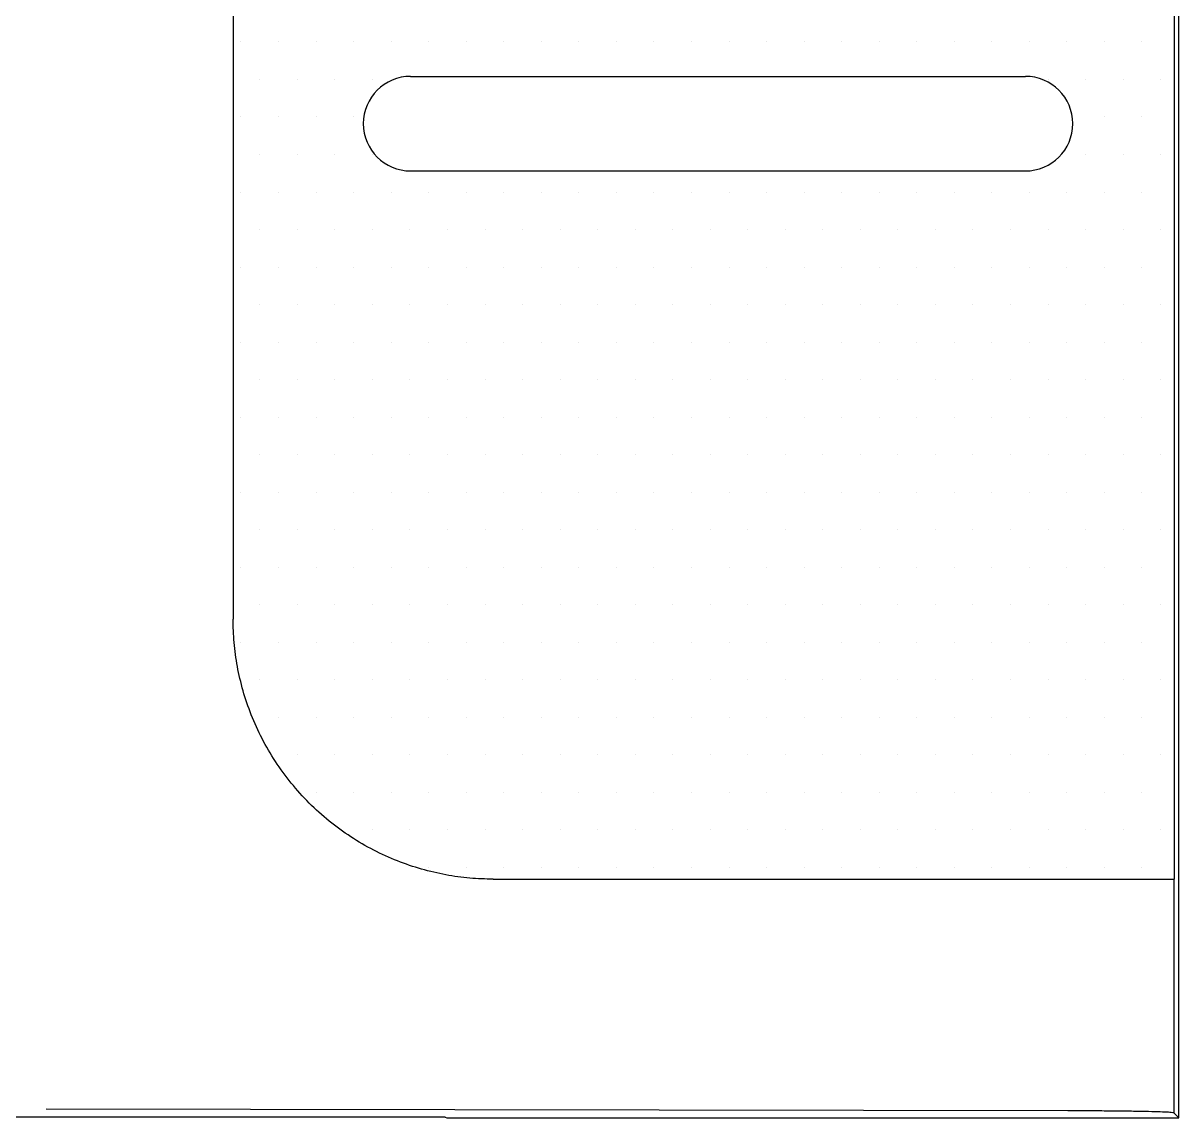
# Model space of a CAD drawing. Extents: x -255 to 8105, y -176 to 5714.
# Drawn here: x 6408.7 to 6537.1, y 4924.9 to 5046.6 of the extents above; entities that cross this region are included whole.
import ezdxf

# ---------------------------------------------------------------- set-up
doc = ezdxf.new("R2010")
doc.units = 0
doc.header["$LTSCALE"] = 30
doc.layers.get('0').update_dxf_attribs({"linetype": 'CONTINUOUS'})
doc.layers.add('부자재', color=4, linetype='CONTINUOUS')
doc.layers.add('해치', color=8, linetype='CONTINUOUS')

# ---------------------------------------------------------------- blocks, each defined once
blk = doc.blocks.new('UNI-01', base_point=(7634, 7239))
at = {"layer": '부자재'}
for p, q in [((14171.14, 12163.89), (14171.14, 12637.02)), ((14170.65, 12190.44), (14170.65, 12610.47)), ((14066, 12581.56), (14066, 12219.35)), ((14094.91, 12190.44), (14158.81, 12190.44)), ((14170.58, 12190.44), (14170.65, 12190.44)), ((14170.58, 12190.44), (14170.58, 12164.45)), ((14089.58, 12163.99), (14002.02, 12163.99)), ((14158.81, 12164.68), (14045.21, 12164.88)), ((14089.58, 12163.99), (14089.76, 12163.89)), ((14089.76, 12163.89), (14171.14, 12163.89)), ((14170.58, 12164.45), (14171.14, 12163.89))]:
    blk.add_line(p, q, dxfattribs=at)
for points, weights in [([(14094.91, 12190.44), (14066, 12190.44), (14066, 12219.35)], [1, 0.707106781187, 1]), ([(14158.81, 12190.44), (14170.37, 12190.44), (14170.58, 12190.44)], [1, 0.748955720789, 1]), ([(14170.58, 12164.45), (14170.37, 12164.65), (14158.81, 12164.68)], [1, 0.748955720789, 1])]:
    blk.add_rational_spline(points, weights, degree=2, dxfattribs=at)
at = {"layer": '해치', "linetype": 'Continuous'}
for p, q in [((14066.88, 12283.54), (14066.88, 12283.54)), ((14071.06, 12283.54), (14071.06, 12283.54)), ((14075.23, 12283.54), (14075.23, 12283.54)), ((14079.4, 12283.54), (14079.4, 12283.54)), ((14083.58, 12283.54), (14083.58, 12283.54)), ((14087.75, 12283.54), (14087.75, 12283.54)), ((14091.92, 12283.54), (14091.92, 12283.54)), ((14096.09, 12283.54), (14096.09, 12283.54)), ((14100.27, 12283.54), (14100.27, 12283.54)), ((14104.44, 12283.54), (14104.44, 12283.54)), ((14108.61, 12283.54), (14108.61, 12283.54)), ((14112.78, 12283.54), (14112.78, 12283.54)), ((14116.96, 12283.54), (14116.96, 12283.54)), ((14121.13, 12283.54), (14121.13, 12283.54)), ((14125.3, 12283.54), (14125.3, 12283.54)), ((14129.48, 12283.54), (14129.48, 12283.54)), ((14133.65, 12283.54), (14133.65, 12283.54)), ((14137.82, 12283.54), (14137.82, 12283.54)), ((14141.99, 12283.54), (14141.99, 12283.54)), ((14146.17, 12283.54), (14146.17, 12283.54)), ((14150.34, 12283.54), (14150.34, 12283.54)), ((14154.51, 12283.54), (14154.51, 12283.54)), ((14158.68, 12283.54), (14158.68, 12283.54)), ((14162.86, 12283.54), (14162.86, 12283.54)), ((14167.03, 12283.54), (14167.03, 12283.54)), ((14068.97, 12279.37), (14068.97, 12279.37)), ((14073.14, 12279.37), (14073.14, 12279.37)), ((14077.32, 12279.37), (14077.32, 12279.37)), ((14081.49, 12279.37), (14081.49, 12279.37)), ((14156.6, 12279.37), (14156.6, 12279.37)), ((14160.77, 12279.37), (14160.77, 12279.37)), ((14164.94, 12279.37), (14164.94, 12279.37)), ((14169.12, 12279.37), (14169.12, 12279.37)), ((14066.88, 12275.2), (14066.88, 12275.2)), ((14071.06, 12275.2), (14071.06, 12275.2)), ((14075.23, 12275.2), (14075.23, 12275.2)), ((14079.4, 12275.2), (14079.4, 12275.2)), ((14162.86, 12275.2), (14162.86, 12275.2)), ((14167.03, 12275.2), (14167.03, 12275.2)), ((14068.97, 12271.03), (14068.97, 12271.03)), ((14073.14, 12271.03), (14073.14, 12271.03)), ((14077.32, 12271.03), (14077.32, 12271.03)), ((14081.49, 12271.03), (14081.49, 12271.03)), ((14160.77, 12271.03), (14160.77, 12271.03)), ((14164.94, 12271.03), (14164.94, 12271.03)), ((14169.12, 12271.03), (14169.12, 12271.03)), ((14066.88, 12266.85), (14066.88, 12266.85)), ((14071.06, 12266.85), (14071.06, 12266.85)), ((14075.23, 12266.85), (14075.23, 12266.85)), ((14079.4, 12266.85), (14079.4, 12266.85)), ((14083.58, 12266.85), (14083.58, 12266.85)), ((14087.75, 12266.85), (14087.75, 12266.85)), ((14091.92, 12266.85), (14091.92, 12266.85)), ((14096.09, 12266.85), (14096.09, 12266.85)), ((14100.27, 12266.85), (14100.27, 12266.85)), ((14104.44, 12266.85), (14104.44, 12266.85)), ((14108.61, 12266.85), (14108.61, 12266.85)), ((14112.78, 12266.85), (14112.78, 12266.85)), ((14116.96, 12266.85), (14116.96, 12266.85)), ((14121.13, 12266.85), (14121.13, 12266.85)), ((14125.3, 12266.85), (14125.3, 12266.85)), ((14129.48, 12266.85), (14129.48, 12266.85)), ((14133.65, 12266.85), (14133.65, 12266.85)), ((14137.82, 12266.85), (14137.82, 12266.85)), ((14141.99, 12266.85), (14141.99, 12266.85)), ((14146.17, 12266.85), (14146.17, 12266.85)), ((14150.34, 12266.85), (14150.34, 12266.85)), ((14154.51, 12266.85), (14154.51, 12266.85)), ((14158.68, 12266.85), (14158.68, 12266.85)), ((14162.86, 12266.85), (14162.86, 12266.85)), ((14167.03, 12266.85), (14167.03, 12266.85)), ((14068.97, 12262.68), (14068.97, 12262.68)), ((14073.14, 12262.68), (14073.14, 12262.68)), ((14077.32, 12262.68), (14077.32, 12262.68)), ((14081.49, 12262.68), (14081.49, 12262.68)), ((14085.66, 12262.68), (14085.66, 12262.68)), ((14089.83, 12262.68), (14089.83, 12262.68)), ((14094.01, 12262.68), (14094.01, 12262.68)), ((14098.18, 12262.68), (14098.18, 12262.68)), ((14102.35, 12262.68), (14102.35, 12262.68)), ((14106.53, 12262.68), (14106.53, 12262.68)), ((14110.7, 12262.68), (14110.7, 12262.68)), ((14114.87, 12262.68), (14114.87, 12262.68)), ((14119.04, 12262.68), (14119.04, 12262.68)), ((14123.22, 12262.68), (14123.22, 12262.68)), ((14127.39, 12262.68), (14127.39, 12262.68)), ((14131.56, 12262.68), (14131.56, 12262.68)), ((14135.73, 12262.68), (14135.73, 12262.68)), ((14139.91, 12262.68), (14139.91, 12262.68)), ((14144.08, 12262.68), (14144.08, 12262.68)), ((14148.25, 12262.68), (14148.25, 12262.68)), ((14152.43, 12262.68), (14152.43, 12262.68)), ((14156.6, 12262.68), (14156.6, 12262.68)), ((14160.77, 12262.68), (14160.77, 12262.68)), ((14164.94, 12262.68), (14164.94, 12262.68)), ((14169.12, 12262.68), (14169.12, 12262.68)), ((14066.88, 12258.51), (14066.88, 12258.51)), ((14071.06, 12258.51), (14071.06, 12258.51)), ((14075.23, 12258.51), (14075.23, 12258.51)), ((14079.4, 12258.51), (14079.4, 12258.51)), ((14083.58, 12258.51), (14083.58, 12258.51)), ((14087.75, 12258.51), (14087.75, 12258.51)), ((14091.92, 12258.51), (14091.92, 12258.51)), ((14096.09, 12258.51), (14096.09, 12258.51)), ((14100.27, 12258.51), (14100.27, 12258.51)), ((14104.44, 12258.51), (14104.44, 12258.51)), ((14108.61, 12258.51), (14108.61, 12258.51)), ((14112.78, 12258.51), (14112.78, 12258.51)), ((14116.96, 12258.51), (14116.96, 12258.51)), ((14121.13, 12258.51), (14121.13, 12258.51)), ((14125.3, 12258.51), (14125.3, 12258.51)), ((14129.48, 12258.51), (14129.48, 12258.51)), ((14133.65, 12258.51), (14133.65, 12258.51)), ((14137.82, 12258.51), (14137.82, 12258.51)), ((14141.99, 12258.51), (14141.99, 12258.51)), ((14146.17, 12258.51), (14146.17, 12258.51)), ((14150.34, 12258.51), (14150.34, 12258.51)), ((14154.51, 12258.51), (14154.51, 12258.51)), ((14158.68, 12258.51), (14158.68, 12258.51)), ((14162.86, 12258.51), (14162.86, 12258.51)), ((14167.03, 12258.51), (14167.03, 12258.51)), ((14068.97, 12254.34), (14068.97, 12254.34)), ((14073.14, 12254.34), (14073.14, 12254.34)), ((14077.32, 12254.34), (14077.32, 12254.34)), ((14081.49, 12254.34), (14081.49, 12254.34)), ((14085.66, 12254.34), (14085.66, 12254.34)), ((14089.83, 12254.34), (14089.83, 12254.34)), ((14094.01, 12254.34), (14094.01, 12254.34)), ((14098.18, 12254.34), (14098.18, 12254.34)), ((14102.35, 12254.34), (14102.35, 12254.34)), ((14106.53, 12254.34), (14106.53, 12254.34)), ((14110.7, 12254.34), (14110.7, 12254.34)), ((14114.87, 12254.34), (14114.87, 12254.34)), ((14119.04, 12254.34), (14119.04, 12254.34)), ((14123.22, 12254.34), (14123.22, 12254.34)), ((14127.39, 12254.34), (14127.39, 12254.34)), ((14131.56, 12254.34), (14131.56, 12254.34)), ((14135.73, 12254.34), (14135.73, 12254.34)), ((14139.91, 12254.34), (14139.91, 12254.34)), ((14144.08, 12254.34), (14144.08, 12254.34)), ((14148.25, 12254.34), (14148.25, 12254.34)), ((14152.43, 12254.34), (14152.43, 12254.34)), ((14156.6, 12254.34), (14156.6, 12254.34)), ((14160.77, 12254.34), (14160.77, 12254.34)), ((14164.94, 12254.34), (14164.94, 12254.34)), ((14169.12, 12254.34), (14169.12, 12254.34)), ((14066.88, 12250.16), (14066.88, 12250.16)), ((14071.06, 12250.16), (14071.06, 12250.16)), ((14075.23, 12250.16), (14075.23, 12250.16)), ((14079.4, 12250.16), (14079.4, 12250.16)), ((14083.58, 12250.16), (14083.58, 12250.16)), ((14087.75, 12250.16), (14087.75, 12250.16)), ((14091.92, 12250.16), (14091.92, 12250.16)), ((14096.09, 12250.16), (14096.09, 12250.16)), ((14100.27, 12250.16), (14100.27, 12250.16)), ((14104.44, 12250.16), (14104.44, 12250.16)), ((14108.61, 12250.16), (14108.61, 12250.16)), ((14112.78, 12250.16), (14112.78, 12250.16)), ((14116.96, 12250.16), (14116.96, 12250.16)), ((14121.13, 12250.16), (14121.13, 12250.16)), ((14125.3, 12250.16), (14125.3, 12250.16)), ((14129.48, 12250.16), (14129.48, 12250.16)), ((14133.65, 12250.16), (14133.65, 12250.16)), ((14137.82, 12250.16), (14137.82, 12250.16)), ((14141.99, 12250.16), (14141.99, 12250.16)), ((14146.17, 12250.16), (14146.17, 12250.16)), ((14150.34, 12250.16), (14150.34, 12250.16)), ((14154.51, 12250.16), (14154.51, 12250.16)), ((14158.68, 12250.16), (14158.68, 12250.16)), ((14162.86, 12250.16), (14162.86, 12250.16)), ((14167.03, 12250.16), (14167.03, 12250.16)), ((14068.97, 12245.99), (14068.97, 12245.99)), ((14073.14, 12245.99), (14073.14, 12245.99)), ((14077.32, 12245.99), (14077.32, 12245.99)), ((14081.49, 12245.99), (14081.49, 12245.99)), ((14085.66, 12245.99), (14085.66, 12245.99)), ((14089.83, 12245.99), (14089.83, 12245.99)), ((14094.01, 12245.99), (14094.01, 12245.99)), ((14098.18, 12245.99), (14098.18, 12245.99)), ((14102.35, 12245.99), (14102.35, 12245.99)), ((14106.53, 12245.99), (14106.53, 12245.99)), ((14110.7, 12245.99), (14110.7, 12245.99)), ((14114.87, 12245.99), (14114.87, 12245.99)), ((14119.04, 12245.99), (14119.04, 12245.99)), ((14123.22, 12245.99), (14123.22, 12245.99)), ((14127.39, 12245.99), (14127.39, 12245.99)), ((14131.56, 12245.99), (14131.56, 12245.99)), ((14135.73, 12245.99), (14135.73, 12245.99)), ((14139.91, 12245.99), (14139.91, 12245.99)), ((14144.08, 12245.99), (14144.08, 12245.99)), ((14148.25, 12245.99), (14148.25, 12245.99)), ((14152.43, 12245.99), (14152.43, 12245.99)), ((14156.6, 12245.99), (14156.6, 12245.99)), ((14160.77, 12245.99), (14160.77, 12245.99)), ((14164.94, 12245.99), (14164.94, 12245.99)), ((14169.12, 12245.99), (14169.12, 12245.99)), ((14066.88, 12241.82), (14066.88, 12241.82)), ((14071.06, 12241.82), (14071.06, 12241.82)), ((14075.23, 12241.82), (14075.23, 12241.82)), ((14079.4, 12241.82), (14079.4, 12241.82)), ((14083.58, 12241.82), (14083.58, 12241.82)), ((14087.75, 12241.82), (14087.75, 12241.82)), ((14091.92, 12241.82), (14091.92, 12241.82)), ((14096.09, 12241.82), (14096.09, 12241.82)), ((14100.27, 12241.82), (14100.27, 12241.82)), ((14104.44, 12241.82), (14104.44, 12241.82)), ((14108.61, 12241.82), (14108.61, 12241.82)), ((14112.78, 12241.82), (14112.78, 12241.82)), ((14116.96, 12241.82), (14116.96, 12241.82)), ((14121.13, 12241.82), (14121.13, 12241.82)), ((14125.3, 12241.82), (14125.3, 12241.82)), ((14129.48, 12241.82), (14129.48, 12241.82)), ((14133.65, 12241.82), (14133.65, 12241.82)), ((14137.82, 12241.82), (14137.82, 12241.82)), ((14141.99, 12241.82), (14141.99, 12241.82)), ((14146.17, 12241.82), (14146.17, 12241.82)), ((14150.34, 12241.82), (14150.34, 12241.82)), ((14154.51, 12241.82), (14154.51, 12241.82)), ((14158.68, 12241.82), (14158.68, 12241.82)), ((14162.86, 12241.82), (14162.86, 12241.82)), ((14167.03, 12241.82), (14167.03, 12241.82)), ((14068.97, 12237.64), (14068.97, 12237.64)), ((14073.14, 12237.64), (14073.14, 12237.64)), ((14077.32, 12237.64), (14077.32, 12237.64)), ((14081.49, 12237.64), (14081.49, 12237.64)), ((14085.66, 12237.64), (14085.66, 12237.64)), ((14089.83, 12237.64), (14089.83, 12237.64)), ((14094.01, 12237.64), (14094.01, 12237.64)), ((14098.18, 12237.64), (14098.18, 12237.64)), ((14102.35, 12237.64), (14102.35, 12237.64)), ((14106.53, 12237.64), (14106.53, 12237.64)), ((14110.7, 12237.64), (14110.7, 12237.64)), ((14114.87, 12237.64), (14114.87, 12237.64)), ((14119.04, 12237.64), (14119.04, 12237.64)), ((14123.22, 12237.64), (14123.22, 12237.64)), ((14127.39, 12237.64), (14127.39, 12237.64)), ((14131.56, 12237.64), (14131.56, 12237.64)), ((14135.73, 12237.64), (14135.73, 12237.64)), ((14139.91, 12237.64), (14139.91, 12237.64)), ((14144.08, 12237.64), (14144.08, 12237.64)), ((14148.25, 12237.64), (14148.25, 12237.64)), ((14152.43, 12237.64), (14152.43, 12237.64)), ((14156.6, 12237.64), (14156.6, 12237.64)), ((14160.77, 12237.64), (14160.77, 12237.64)), ((14164.94, 12237.64), (14164.94, 12237.64)), ((14169.12, 12237.64), (14169.12, 12237.64)), ((14066.88, 12233.47), (14066.88, 12233.47)), ((14071.06, 12233.47), (14071.06, 12233.47)), ((14075.23, 12233.47), (14075.23, 12233.47)), ((14079.4, 12233.47), (14079.4, 12233.47)), ((14083.58, 12233.47), (14083.58, 12233.47)), ((14087.75, 12233.47), (14087.75, 12233.47)), ((14091.92, 12233.47), (14091.92, 12233.47)), ((14096.09, 12233.47), (14096.09, 12233.47)), ((14100.27, 12233.47), (14100.27, 12233.47)), ((14104.44, 12233.47), (14104.44, 12233.47)), ((14108.61, 12233.47), (14108.61, 12233.47)), ((14112.78, 12233.47), (14112.78, 12233.47)), ((14116.96, 12233.47), (14116.96, 12233.47)), ((14121.13, 12233.47), (14121.13, 12233.47)), ((14125.3, 12233.47), (14125.3, 12233.47)), ((14129.48, 12233.47), (14129.48, 12233.47)), ((14133.65, 12233.47), (14133.65, 12233.47)), ((14137.82, 12233.47), (14137.82, 12233.47)), ((14141.99, 12233.47), (14141.99, 12233.47)), ((14146.17, 12233.47), (14146.17, 12233.47)), ((14150.34, 12233.47), (14150.34, 12233.47)), ((14154.51, 12233.47), (14154.51, 12233.47)), ((14158.68, 12233.47), (14158.68, 12233.47)), ((14162.86, 12233.47), (14162.86, 12233.47)), ((14167.03, 12233.47), (14167.03, 12233.47)), ((14068.97, 12229.3), (14068.97, 12229.3)), ((14073.14, 12229.3), (14073.14, 12229.3)), ((14077.32, 12229.3), (14077.32, 12229.3)), ((14081.49, 12229.3), (14081.49, 12229.3)), ((14085.66, 12229.3), (14085.66, 12229.3)), ((14089.83, 12229.3), (14089.83, 12229.3)), ((14094.01, 12229.3), (14094.01, 12229.3)), ((14098.18, 12229.3), (14098.18, 12229.3)), ((14102.35, 12229.3), (14102.35, 12229.3)), ((14106.53, 12229.3), (14106.53, 12229.3)), ((14110.7, 12229.3), (14110.7, 12229.3)), ((14114.87, 12229.3), (14114.87, 12229.3)), ((14119.04, 12229.3), (14119.04, 12229.3)), ((14123.22, 12229.3), (14123.22, 12229.3)), ((14127.39, 12229.3), (14127.39, 12229.3)), ((14131.56, 12229.3), (14131.56, 12229.3)), ((14135.73, 12229.3), (14135.73, 12229.3)), ((14139.91, 12229.3), (14139.91, 12229.3)), ((14144.08, 12229.3), (14144.08, 12229.3)), ((14148.25, 12229.3), (14148.25, 12229.3)), ((14152.43, 12229.3), (14152.43, 12229.3)), ((14156.6, 12229.3), (14156.6, 12229.3)), ((14160.77, 12229.3), (14160.77, 12229.3)), ((14164.94, 12229.3), (14164.94, 12229.3)), ((14169.12, 12229.3), (14169.12, 12229.3)), ((14066.88, 12225.13), (14066.88, 12225.13)), ((14071.06, 12225.13), (14071.06, 12225.13)), ((14075.23, 12225.13), (14075.23, 12225.13)), ((14079.4, 12225.13), (14079.4, 12225.13)), ((14083.58, 12225.13), (14083.58, 12225.13)), ((14087.75, 12225.13), (14087.75, 12225.13)), ((14091.92, 12225.13), (14091.92, 12225.13)), ((14096.09, 12225.13), (14096.09, 12225.13)), ((14100.27, 12225.13), (14100.27, 12225.13)), ((14104.44, 12225.13), (14104.44, 12225.13)), ((14108.61, 12225.13), (14108.61, 12225.13)), ((14112.78, 12225.13), (14112.78, 12225.13)), ((14116.96, 12225.13), (14116.96, 12225.13)), ((14121.13, 12225.13), (14121.13, 12225.13)), ((14125.3, 12225.13), (14125.3, 12225.13)), ((14129.48, 12225.13), (14129.48, 12225.13)), ((14133.65, 12225.13), (14133.65, 12225.13)), ((14137.82, 12225.13), (14137.82, 12225.13)), ((14141.99, 12225.13), (14141.99, 12225.13)), ((14146.17, 12225.13), (14146.17, 12225.13)), ((14150.34, 12225.13), (14150.34, 12225.13)), ((14154.51, 12225.13), (14154.51, 12225.13)), ((14158.68, 12225.13), (14158.68, 12225.13)), ((14162.86, 12225.13), (14162.86, 12225.13)), ((14167.03, 12225.13), (14167.03, 12225.13)), ((14068.97, 12220.95), (14068.97, 12220.95)), ((14073.14, 12220.95), (14073.14, 12220.95)), ((14077.32, 12220.95), (14077.32, 12220.95)), ((14081.49, 12220.95), (14081.49, 12220.95)), ((14085.66, 12220.95), (14085.66, 12220.95)), ((14089.83, 12220.95), (14089.83, 12220.95)), ((14094.01, 12220.95), (14094.01, 12220.95)), ((14098.18, 12220.95), (14098.18, 12220.95)), ((14102.35, 12220.95), (14102.35, 12220.95)), ((14106.53, 12220.95), (14106.53, 12220.95)), ((14110.7, 12220.95), (14110.7, 12220.95)), ((14114.87, 12220.95), (14114.87, 12220.95)), ((14119.04, 12220.95), (14119.04, 12220.95)), ((14123.22, 12220.95), (14123.22, 12220.95)), ((14127.39, 12220.95), (14127.39, 12220.95)), ((14131.56, 12220.95), (14131.56, 12220.95)), ((14135.73, 12220.95), (14135.73, 12220.95)), ((14139.91, 12220.95), (14139.91, 12220.95)), ((14144.08, 12220.95), (14144.08, 12220.95)), ((14148.25, 12220.95), (14148.25, 12220.95)), ((14152.43, 12220.95), (14152.43, 12220.95)), ((14156.6, 12220.95), (14156.6, 12220.95)), ((14160.77, 12220.95), (14160.77, 12220.95)), ((14164.94, 12220.95), (14164.94, 12220.95)), ((14169.12, 12220.95), (14169.12, 12220.95)), ((14066.88, 12216.78), (14066.88, 12216.78)), ((14071.06, 12216.78), (14071.06, 12216.78)), ((14075.23, 12216.78), (14075.23, 12216.78)), ((14079.4, 12216.78), (14079.4, 12216.78)), ((14083.58, 12216.78), (14083.58, 12216.78)), ((14087.75, 12216.78), (14087.75, 12216.78)), ((14091.92, 12216.78), (14091.92, 12216.78)), ((14096.09, 12216.78), (14096.09, 12216.78)), ((14100.27, 12216.78), (14100.27, 12216.78)), ((14104.44, 12216.78), (14104.44, 12216.78)), ((14108.61, 12216.78), (14108.61, 12216.78)), ((14112.78, 12216.78), (14112.78, 12216.78)), ((14116.96, 12216.78), (14116.96, 12216.78)), ((14121.13, 12216.78), (14121.13, 12216.78)), ((14125.3, 12216.78), (14125.3, 12216.78)), ((14129.48, 12216.78), (14129.48, 12216.78)), ((14133.65, 12216.78), (14133.65, 12216.78)), ((14137.82, 12216.78), (14137.82, 12216.78)), ((14141.99, 12216.78), (14141.99, 12216.78)), ((14146.17, 12216.78), (14146.17, 12216.78)), ((14150.34, 12216.78), (14150.34, 12216.78)), ((14154.51, 12216.78), (14154.51, 12216.78)), ((14158.68, 12216.78), (14158.68, 12216.78)), ((14162.86, 12216.78), (14162.86, 12216.78)), ((14167.03, 12216.78), (14167.03, 12216.78)), ((14068.97, 12212.61), (14068.97, 12212.61)), ((14073.14, 12212.61), (14073.14, 12212.61)), ((14077.32, 12212.61), (14077.32, 12212.61)), ((14081.49, 12212.61), (14081.49, 12212.61)), ((14085.66, 12212.61), (14085.66, 12212.61)), ((14089.83, 12212.61), (14089.83, 12212.61)), ((14094.01, 12212.61), (14094.01, 12212.61)), ((14098.18, 12212.61), (14098.18, 12212.61)), ((14102.35, 12212.61), (14102.35, 12212.61)), ((14106.53, 12212.61), (14106.53, 12212.61)), ((14110.7, 12212.61), (14110.7, 12212.61)), ((14114.87, 12212.61), (14114.87, 12212.61)), ((14119.04, 12212.61), (14119.04, 12212.61)), ((14123.22, 12212.61), (14123.22, 12212.61)), ((14127.39, 12212.61), (14127.39, 12212.61)), ((14131.56, 12212.61), (14131.56, 12212.61)), ((14135.73, 12212.61), (14135.73, 12212.61)), ((14139.91, 12212.61), (14139.91, 12212.61)), ((14144.08, 12212.61), (14144.08, 12212.61)), ((14148.25, 12212.61), (14148.25, 12212.61)), ((14152.43, 12212.61), (14152.43, 12212.61)), ((14156.6, 12212.61), (14156.6, 12212.61)), ((14160.77, 12212.61), (14160.77, 12212.61)), ((14164.94, 12212.61), (14164.94, 12212.61)), ((14169.12, 12212.61), (14169.12, 12212.61)), ((14071.06, 12208.44), (14071.06, 12208.44)), ((14075.23, 12208.44), (14075.23, 12208.44)), ((14079.4, 12208.44), (14079.4, 12208.44)), ((14083.58, 12208.44), (14083.58, 12208.44)), ((14087.75, 12208.44), (14087.75, 12208.44)), ((14091.92, 12208.44), (14091.92, 12208.44)), ((14096.09, 12208.44), (14096.09, 12208.44)), ((14100.27, 12208.44), (14100.27, 12208.44)), ((14104.44, 12208.44), (14104.44, 12208.44)), ((14108.61, 12208.44), (14108.61, 12208.44)), ((14112.78, 12208.44), (14112.78, 12208.44)), ((14116.96, 12208.44), (14116.96, 12208.44)), ((14121.13, 12208.44), (14121.13, 12208.44)), ((14125.3, 12208.44), (14125.3, 12208.44)), ((14129.48, 12208.44), (14129.48, 12208.44)), ((14133.65, 12208.44), (14133.65, 12208.44)), ((14137.82, 12208.44), (14137.82, 12208.44)), ((14141.99, 12208.44), (14141.99, 12208.44)), ((14146.17, 12208.44), (14146.17, 12208.44)), ((14150.34, 12208.44), (14150.34, 12208.44)), ((14154.51, 12208.44), (14154.51, 12208.44)), ((14158.68, 12208.44), (14158.68, 12208.44)), ((14162.86, 12208.44), (14162.86, 12208.44)), ((14167.03, 12208.44), (14167.03, 12208.44)), ((14073.14, 12204.26), (14073.14, 12204.26)), ((14077.32, 12204.26), (14077.32, 12204.26)), ((14081.49, 12204.26), (14081.49, 12204.26)), ((14085.66, 12204.26), (14085.66, 12204.26)), ((14089.83, 12204.26), (14089.83, 12204.26)), ((14094.01, 12204.26), (14094.01, 12204.26)), ((14098.18, 12204.26), (14098.18, 12204.26)), ((14102.35, 12204.26), (14102.35, 12204.26)), ((14106.53, 12204.26), (14106.53, 12204.26)), ((14110.7, 12204.26), (14110.7, 12204.26)), ((14114.87, 12204.26), (14114.87, 12204.26)), ((14119.04, 12204.26), (14119.04, 12204.26)), ((14123.22, 12204.26), (14123.22, 12204.26)), ((14127.39, 12204.26), (14127.39, 12204.26)), ((14131.56, 12204.26), (14131.56, 12204.26)), ((14135.73, 12204.26), (14135.73, 12204.26)), ((14139.91, 12204.26), (14139.91, 12204.26)), ((14144.08, 12204.26), (14144.08, 12204.26)), ((14148.25, 12204.26), (14148.25, 12204.26)), ((14152.43, 12204.26), (14152.43, 12204.26)), ((14156.6, 12204.26), (14156.6, 12204.26)), ((14160.77, 12204.26), (14160.77, 12204.26)), ((14164.94, 12204.26), (14164.94, 12204.26)), ((14169.12, 12204.26), (14169.12, 12204.26)), ((14075.23, 12200.09), (14075.23, 12200.09)), ((14079.4, 12200.09), (14079.4, 12200.09)), ((14083.58, 12200.09), (14083.58, 12200.09)), ((14087.75, 12200.09), (14087.75, 12200.09)), ((14091.92, 12200.09), (14091.92, 12200.09)), ((14096.09, 12200.09), (14096.09, 12200.09)), ((14100.27, 12200.09), (14100.27, 12200.09)), ((14104.44, 12200.09), (14104.44, 12200.09)), ((14108.61, 12200.09), (14108.61, 12200.09)), ((14112.78, 12200.09), (14112.78, 12200.09)), ((14116.96, 12200.09), (14116.96, 12200.09)), ((14121.13, 12200.09), (14121.13, 12200.09)), ((14125.3, 12200.09), (14125.3, 12200.09)), ((14129.48, 12200.09), (14129.48, 12200.09)), ((14133.65, 12200.09), (14133.65, 12200.09)), ((14137.82, 12200.09), (14137.82, 12200.09)), ((14141.99, 12200.09), (14141.99, 12200.09)), ((14146.17, 12200.09), (14146.17, 12200.09)), ((14150.34, 12200.09), (14150.34, 12200.09)), ((14154.51, 12200.09), (14154.51, 12200.09)), ((14158.68, 12200.09), (14158.68, 12200.09)), ((14162.86, 12200.09), (14162.86, 12200.09)), ((14167.03, 12200.09), (14167.03, 12200.09)), ((14081.49, 12195.92), (14081.49, 12195.92)), ((14085.66, 12195.92), (14085.66, 12195.92)), ((14089.83, 12195.92), (14089.83, 12195.92)), ((14094.01, 12195.92), (14094.01, 12195.92)), ((14098.18, 12195.92), (14098.18, 12195.92)), ((14102.35, 12195.92), (14102.35, 12195.92)), ((14106.53, 12195.92), (14106.53, 12195.92)), ((14110.7, 12195.92), (14110.7, 12195.92)), ((14114.87, 12195.92), (14114.87, 12195.92)), ((14119.04, 12195.92), (14119.04, 12195.92)), ((14123.22, 12195.92), (14123.22, 12195.92)), ((14127.39, 12195.92), (14127.39, 12195.92)), ((14131.56, 12195.92), (14131.56, 12195.92)), ((14135.73, 12195.92), (14135.73, 12195.92)), ((14139.91, 12195.92), (14139.91, 12195.92)), ((14144.08, 12195.92), (14144.08, 12195.92)), ((14148.25, 12195.92), (14148.25, 12195.92)), ((14152.43, 12195.92), (14152.43, 12195.92)), ((14156.6, 12195.92), (14156.6, 12195.92)), ((14160.77, 12195.92), (14160.77, 12195.92)), ((14164.94, 12195.92), (14164.94, 12195.92)), ((14169.12, 12195.92), (14169.12, 12195.92)), ((14087.75, 12191.74), (14087.75, 12191.74)), ((14091.92, 12191.74), (14091.92, 12191.74)), ((14096.09, 12191.74), (14096.09, 12191.74)), ((14100.27, 12191.74), (14100.27, 12191.74)), ((14104.44, 12191.74), (14104.44, 12191.74)), ((14108.61, 12191.74), (14108.61, 12191.74)), ((14112.78, 12191.74), (14112.78, 12191.74)), ((14116.96, 12191.74), (14116.96, 12191.74)), ((14121.13, 12191.74), (14121.13, 12191.74)), ((14125.3, 12191.74), (14125.3, 12191.74)), ((14129.48, 12191.74), (14129.48, 12191.74)), ((14133.65, 12191.74), (14133.65, 12191.74)), ((14137.82, 12191.74), (14137.82, 12191.74)), ((14141.99, 12191.74), (14141.99, 12191.74)), ((14146.17, 12191.74), (14146.17, 12191.74)), ((14150.34, 12191.74), (14150.34, 12191.74)), ((14154.51, 12191.74), (14154.51, 12191.74)), ((14158.68, 12191.74), (14158.68, 12191.74)), ((14162.86, 12191.74), (14162.86, 12191.74)), ((14167.03, 12191.74), (14167.03, 12191.74))]:
    blk.add_line(p, q, dxfattribs=at)
at = {"layer": '해치'}
for p, q in [((14085.74, 12279.7), (14154.08, 12279.7)), ((14085.74, 12269.19), (14154.08, 12269.19))]:
    blk.add_line(p, q, dxfattribs=at)
for centre, start, end in [((14085.74, 12274.45), 90, 180), ((14154.08, 12274.45), 0, 90), ((14085.74, 12274.45), 180, 270), ((14154.08, 12274.45), 270, 0)]:
    blk.add_arc(centre, 5.26, start, end, dxfattribs=at)

msp = doc.modelspace()

# ---------------------------------------------------------------- block references
msp.add_blockref('UNI-01', (0, 0))

doc.saveas('drawing.dxf')
